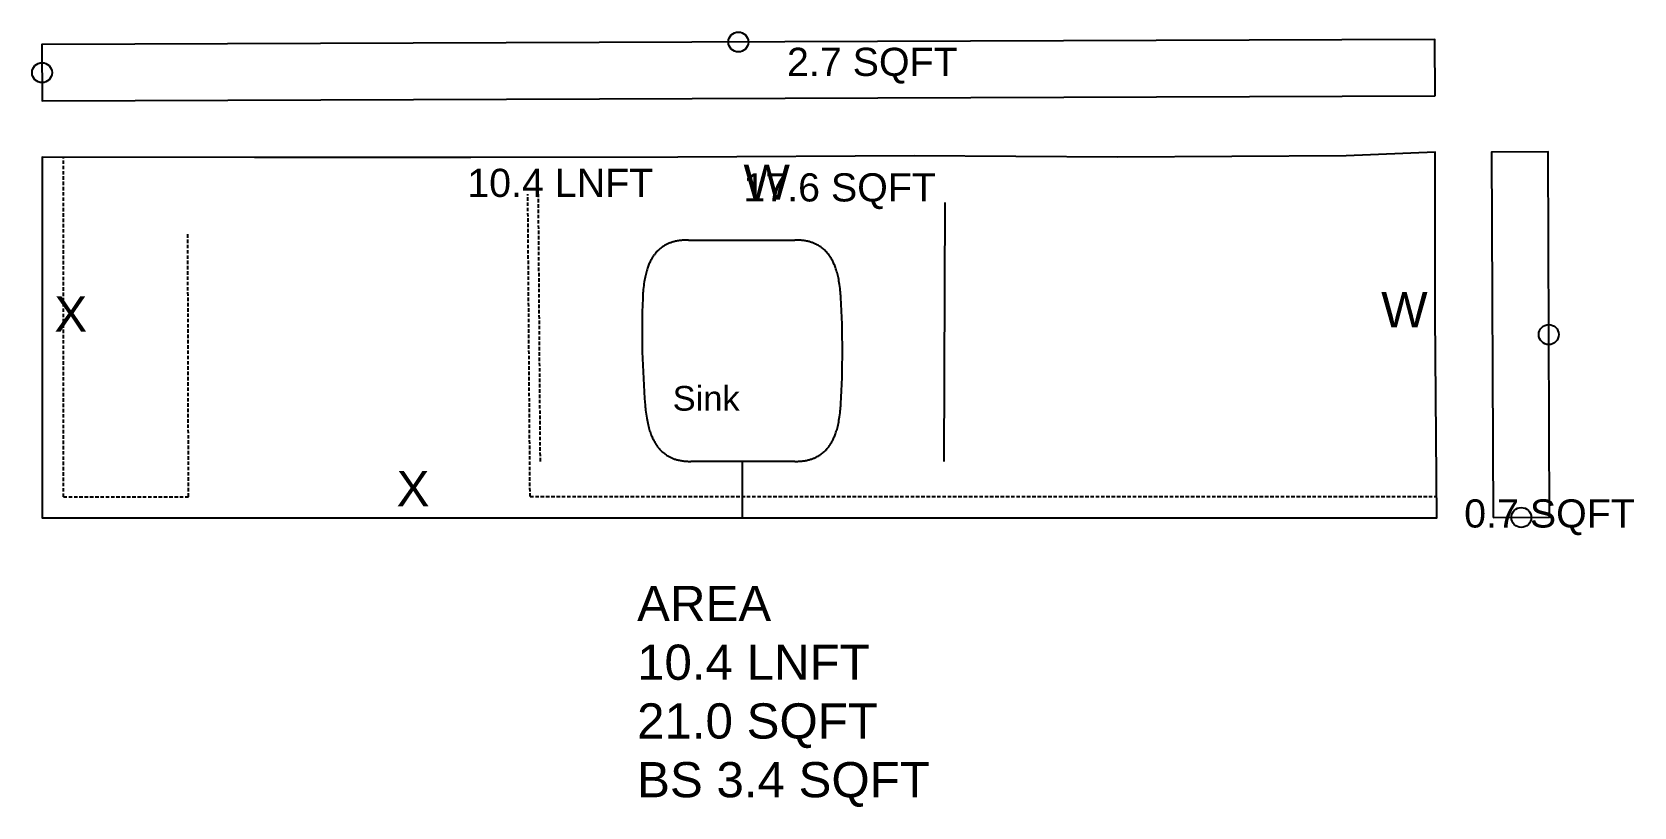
# Model space of a CAD drawing. Extents: x -347 to 953, y -714 to 758.
# Drawn here: x 819.1 to 932.7, y 20.9 to 75.8 of the extents above; entities that cross this region are included whole.
import ezdxf
from ezdxf.enums import TextEntityAlignment as Align

# ---------------------------------------------------------------- set-up
doc = ezdxf.new("R2010")
doc.units = 0
doc.header["$MEASUREMENT"] = 0
doc.linetypes.add('DASHED', pattern=[0.75, 0.5, -0.25])
doc.layers.get('0').update_dxf_attribs({"linetype": 'CONTINUOUS'})
for name, color, linetype in [('_CURVE', 7, 'CONTINUOUS'), ('BACK_SPLASH', 211, 'CONTINUOUS'), ('GREEN_TEXT', 90, 'CONTINUOUS'), ('ORANGE_CABS', 30, 'DASHED'), ('RED_WALL', 1, 'CONTINUOUS')]:
    doc.layers.add(name, color=color, linetype=linetype)
doc.styles.add('Model Text', font='arial.ttf', dxfattribs={"height": 2})
doc.styles.get("Standard").update_dxf_attribs({"font": 'arial.ttf'})

msp = doc.modelspace()

# ---------------------------------------------------------------- linework, layer by layer
at = {"color": 3, "linetype": 'Continuous'}
for centre in [(869.165894, 75.136339), (819.770298, 72.96085), (926.650231, 54.37645), (924.703531, 41.39992)]:
    msp.add_circle(centre, 0.707983, dxfattribs=at)
at = {"layer": '_CURVE', "color": 4, "linetype": 'Continuous'}
for p, q in [((865.636708, 61.0865), (873.179741, 61.0865)), ((873.179741, 45.375269), (865.801461, 45.375269))]:
    msp.add_line(p, q, dxfattribs=at)
for points in [[(865.63671, 61.0865), (865.5475, 61.08578), (865.458309, 61.083528), (865.369171, 61.079669), (865.289161, 61.074771), (865.209251, 61.068458), (865.129473, 61.060668), (865.057246, 61.052274), (864.985185, 61.042565), (864.91332, 61.031492), (864.847412, 61.020058), (864.781731, 61.007387), (864.716309, 60.99344), (864.655737, 60.979293), (864.595449, 60.963981), (864.535476, 60.947476), (864.479564, 60.930892), (864.423988, 60.913213), (864.36878, 60.894417), (864.316887, 60.875578), (864.265381, 60.855706), (864.214292, 60.834785), (864.165805, 60.813764), (864.117756, 60.791762), (864.070172, 60.768772), (864.0246, 60.74558), (863.979515, 60.721455), (863.934942, 60.696397), (863.870537, 60.657956), (863.807362, 60.617523), (863.746222, 60.575637), (863.686424, 60.531858), (863.628133, 60.486303), (863.571298, 60.438943), (863.515473, 60.389372), (863.461226, 60.338079), (863.425249, 60.302242), (863.390027, 60.265663), (863.355567, 60.228366), (863.320834, 60.189178), (863.28692, 60.14928), (863.253826, 60.108698), (863.220224, 60.065726), (863.18751, 60.022074), (863.15568, 59.977773), (863.123129, 59.930479), (863.091543, 59.882535), (863.06091, 59.833976), (863.029383, 59.781725), (862.998904, 59.728855), (862.969454, 59.675404), (862.938948, 59.617389), (862.909583, 59.558788), (862.881333, 59.499641), (862.851912, 59.434901), (862.823735, 59.36961), (862.796766, 59.30381), (862.768544, 59.231139), (862.741683, 59.157953), (862.716134, 59.084298), (862.689294, 59.002171), (862.663948, 58.919571), (862.640032, 58.836545), (862.614871, 58.743101), (862.591352, 58.649231), (862.569398, 58.554981), (862.546374, 58.448049), (862.525161, 58.340743), (862.505667, 58.23311), (862.485396, 58.109882), (862.46713, 57.98634), (862.450754, 57.862533), (862.434093, 57.719683), (862.419649, 57.57659), (862.407284, 57.433301), (862.398169, 57.309284), (862.390437, 57.185173), (862.38402, 57.06099), (862.378848, 56.936753)], [(876.434031, 57.010619), (876.426151, 57.132662), (876.417067, 57.254625), (876.406713, 57.376489), (876.395023, 57.498233), (876.379703, 57.63923), (876.362369, 57.779992), (876.342892, 57.920472), (876.3241, 58.042406), (876.303478, 58.164044), (876.280914, 58.285336), (876.259441, 58.391378), (876.236302, 58.497069), (876.21141, 58.60236), (876.187824, 58.695256), (876.162721, 58.787752), (876.136029, 58.879802), (876.110745, 58.961721), (876.084073, 59.043199), (876.055956, 59.124187), (876.02926, 59.1969), (876.001291, 59.269132), (875.972005, 59.340839), (875.944082, 59.405803), (875.914988, 59.470252), (875.884688, 59.534142), (875.85567, 59.592484), (875.825573, 59.650277), (875.794372, 59.70748), (875.764317, 59.760157), (875.733265, 59.812252), (875.7012, 59.863729), (875.670111, 59.911532), (875.638101, 59.958722), (875.605158, 60.005265), (875.572992, 60.048849), (875.539971, 60.09179), (875.506093, 60.134056), (875.472789, 60.173935), (875.438693, 60.213139), (875.403807, 60.251641), (875.351696, 60.306299), (875.29794, 60.35934), (875.243741, 60.409628), (875.188022, 60.458225), (875.131422, 60.504593), (875.07342, 60.549195), (875.014091, 60.591967), (874.953472, 60.632892), (874.891019, 60.672309), (874.827384, 60.709788), (874.761324, 60.74601), (874.694187, 60.780196), (874.647484, 60.802499), (874.600336, 60.823847), (874.55277, 60.844245), (874.502781, 60.864501), (874.452394, 60.883746), (874.401637, 60.901992), (874.347827, 60.920137), (874.293666, 60.937208), (874.239184, 60.953223), (874.180982, 60.969103), (874.122479, 60.983838), (874.063706, 60.997455), (874.000508, 61.010824), (873.937063, 61.022974), (873.873403, 61.033943), (873.804178, 61.04454), (873.734765, 61.053835), (873.665196, 61.061872), (873.588644, 61.069305), (873.511968, 61.075332), (873.435196, 61.080007), (873.350084, 61.083673), (873.264921, 61.085815), (873.17974, 61.0865)], [(862.552568, 49.375526), (862.563465, 49.251412), (862.575613, 49.12741), (862.589081, 49.003541), (862.603939, 48.879832), (862.622938, 48.737082), (862.644022, 48.594628), (862.667329, 48.452522), (862.689458, 48.329564), (862.713478, 48.206961), (862.739504, 48.08477), (862.764018, 47.978222), (862.790247, 47.872084), (862.818282, 47.76641), (862.844646, 47.673412), (862.872569, 47.58087), (862.902124, 47.488837), (862.92997, 47.407095), (862.959237, 47.325852), (862.989984, 47.245158), (863.019067, 47.172814), (863.049448, 47.101007), (863.081174, 47.029784), (863.111337, 46.965344), (863.142691, 46.901475), (863.175271, 46.838224), (863.206419, 46.780506), (863.238663, 46.723393), (863.272028, 46.666929), (863.304132, 46.614957), (863.337245, 46.563623), (863.371382, 46.512965), (863.404483, 46.465908), (863.438515, 46.41952), (863.473486, 46.373837), (863.507634, 46.331064), (863.54264, 46.288992), (863.578507, 46.247651), (863.613807, 46.208622), (863.6499, 46.170326), (863.686783, 46.13279), (863.723377, 46.097069), (863.760704, 46.062115), (863.798755, 46.027952), (863.856148, 45.979078), (863.91505, 45.932032), (863.975002, 45.88717), (864.036337, 45.844217), (864.099235, 45.803063), (864.163395, 45.763907), (864.207476, 45.738566), (864.25208, 45.714154), (864.297182, 45.690676), (864.343926, 45.667572), (864.391142, 45.64545), (864.438803, 45.624304), (864.488695, 45.603393), (864.539008, 45.58352), (864.589715, 45.564672), (864.643289, 45.545995), (864.697234, 45.528417), (864.75152, 45.511922), (864.809349, 45.495614), (864.867496, 45.480477), (864.925929, 45.466485), (864.988624, 45.452779), (865.051578, 45.440317), (865.11476, 45.429066), (865.183335, 45.418217), (865.252108, 45.408699), (865.321046, 45.400467), (865.396816, 45.392863), (865.472716, 45.386696), (865.548719, 45.381911), (865.632925, 45.378161), (865.717185, 45.375969), (865.801464, 45.375269)], [(873.17974, 45.375269), (873.264921, 45.375953), (873.350084, 45.378095), (873.435196, 45.381762), (873.511968, 45.386437), (873.588645, 45.392463), (873.665197, 45.399896), (873.734766, 45.407934), (873.804178, 45.417229), (873.873403, 45.427826), (873.937063, 45.438794), (874.000508, 45.450945), (874.063707, 45.464314), (874.12248, 45.47793), (874.180982, 45.492666), (874.239184, 45.508546), (874.293666, 45.524561), (874.347827, 45.541632), (874.401637, 45.559777), (874.452394, 45.578023), (874.502782, 45.597268), (874.55277, 45.617524), (874.600337, 45.637922), (874.647484, 45.65927), (874.694187, 45.681573), (874.761324, 45.715758), (874.827384, 45.751981), (874.891019, 45.78946), (874.953473, 45.828877), (875.014091, 45.869802), (875.07342, 45.912574), (875.131422, 45.957175), (875.188022, 46.003544), (875.243741, 46.052141), (875.29794, 46.102428), (875.351696, 46.155469), (875.403807, 46.210128), (875.438693, 46.24863), (875.472789, 46.287834), (875.506093, 46.327713), (875.539972, 46.369979), (875.572992, 46.412919), (875.605158, 46.456504), (875.638101, 46.503047), (875.670111, 46.550237), (875.7012, 46.59804), (875.733265, 46.649516), (875.764317, 46.701612), (875.794372, 46.754288), (875.825573, 46.811492), (875.85567, 46.869285), (875.884688, 46.927627), (875.914988, 46.991517), (875.944082, 47.055965), (875.972006, 47.12093), (876.001291, 47.192637), (876.02926, 47.264869), (876.055956, 47.337581), (876.084073, 47.41857), (876.110745, 47.500047), (876.136029, 47.581966), (876.162721, 47.674016), (876.187824, 47.766513), (876.211411, 47.859409), (876.236302, 47.9647), (876.259441, 48.070391), (876.280915, 48.176433), (876.303478, 48.297725), (876.3241, 48.419363), (876.342892, 48.541297), (876.362369, 48.681777), (876.379703, 48.822539), (876.395023, 48.963536), (876.406713, 49.08528), (876.417067, 49.207144), (876.426151, 49.329107), (876.434031, 49.451149)]]:
    msp.add_lwpolyline(points, dxfattribs=at)
for centre, start, end in [((925.566488, 54.605884), 177.88742811, 184.74485737), ((813.316488, 53.230884), 356.57298869, 3.4270116)]:
    msp.add_arc(centre, 63.230615, start, end, dxfattribs=at)
at = {"layer": 'BACK_SPLASH', "color": 211}
for points in [[(918.582805, 71.311867), (918.568595, 75.311842), (819.763193, 74.960837), (819.777403, 70.960862)], [(922.703547, 41.391703), (926.703514, 41.408138), (926.596948, 67.344762), (922.596981, 67.328327)]]:
    msp.add_lwpolyline(points, close=True, dxfattribs=at)
at = {"layer": 'ORANGE_CABS', "color": 30, "linetype": 'DASHED', "ltscale": 0.5}
for p, q in [((821.291613, 42.857704), (821.291613, 66.859517)), ((854.389167, 42.875268), (854.232788, 64.341893)), ((855.120978, 45.375269), (854.982768, 64.347357)), ((830.159945, 42.873779), (830.11526, 61.508135)), ((821.291613, 42.857704), (830.159945, 42.873779)), ((854.389167, 42.875268), (918.691452, 42.875268))]:
    msp.add_line(p, q, dxfattribs=at)
at = {"layer": 'RED_WALL', "color": 1}
for p, q in [((883.761997, 45.37498), (883.828405, 63.74644)), ((869.441488, 45.375269), (869.441488, 41.375269))]:
    msp.add_line(p, q, dxfattribs=at)
msp.add_lwpolyline([(896.048404, 66.963856), (881.642487, 67.05184), (864.860841, 66.971179), (850.194233, 66.929367), (834.852718, 66.940236), (819.791613, 66.960887), (819.791613, 41.375268), (918.703581, 41.375268), (918.587454, 55.728049), (918.597015, 67.311892), (912.281743, 67.047712), (896.051726, 66.970944)], dxfattribs=at)

# ---------------------------------------------------------------- texts
at = {"linetype": 'Continuous', "char_height": 2, "attachment_point": 5, "style": 'Model Text'}
for s, insert in [('2.7 SQFT', (878.667734, 73.453433)), ('10.4 LNFT', (856.53284, 65.127788)), ('17.6 SQFT', (876.35026, 64.545415)), ('0.7 SQFT', (926.703514, 41.408138))]:
    msp.add_mtext(s, dxfattribs=dict(at, insert=insert))
at = {"linetype": 'Continuous', "insert": (861.983397, 36.54436), "char_height": 2.5, "attachment_point": 1, "style": 'Model Text'}
msp.add_mtext_dynamic_manual_height_columns('{\\C3;AREA\\P}10.4 LNFT\\P21.0 SQFT{\\C3;\\P\\C6;BS 3.4 SQFT}', width=29.66556514, gutter_width=10, heights=[0], dxfattribs=at)
at = {"layer": 'GREEN_TEXT', "color": 90}
for s, height, p in [('W', 2.5, (869.528613, 66.43902)), ('X', 2.5, (820.64467, 57.081064)), ('W', 2.5, (914.762646, 57.393496)), ('Sink', 1.75, (864.502098, 50.727765)), ('X', 2.5, (844.925583, 44.696395))]:
    msp.add_text(s, height=height, dxfattribs=at).set_placement(p, align=Align.TOP_LEFT)

doc.saveas('drawing.dxf')
